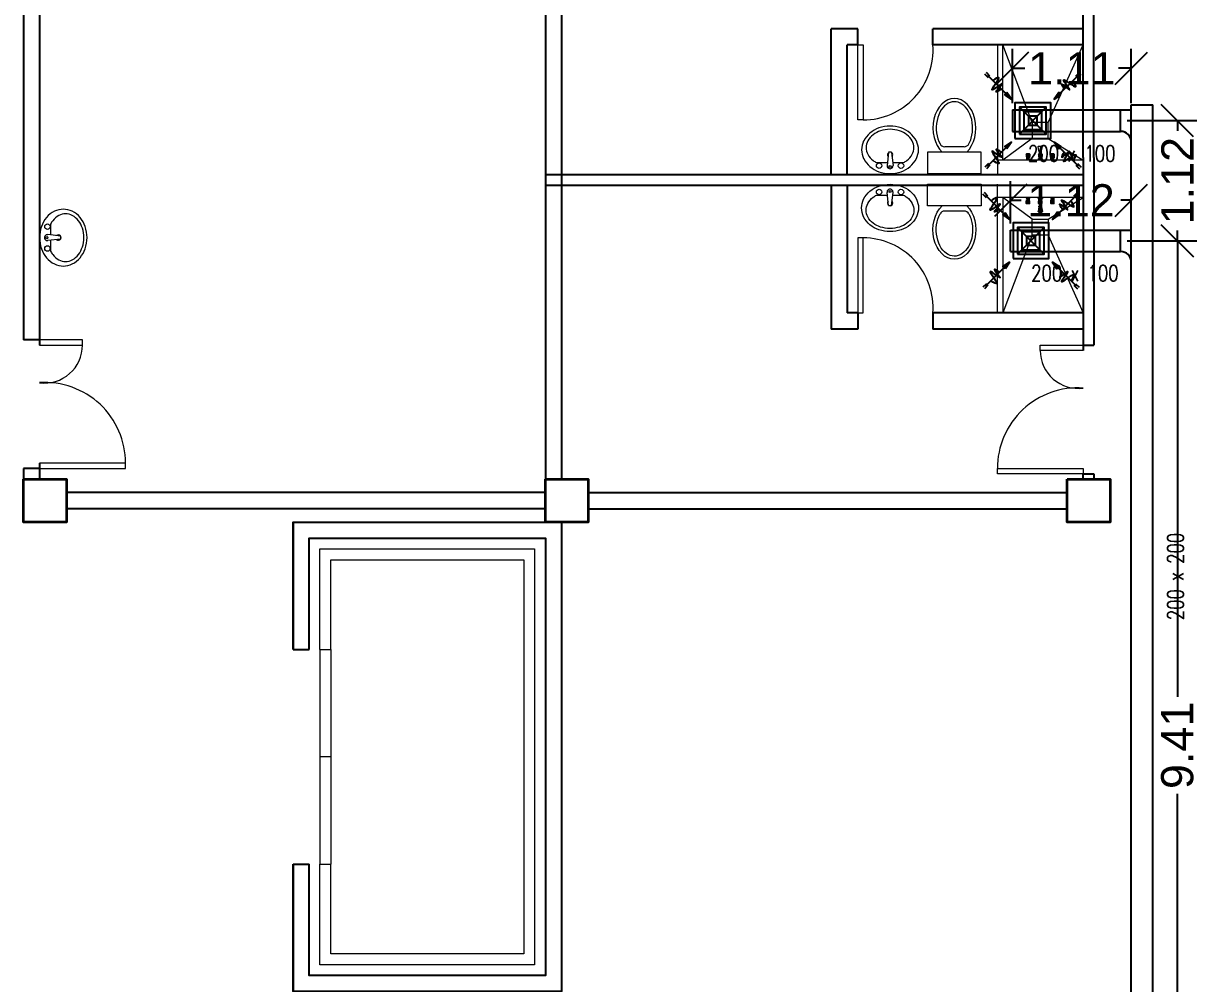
# Model space of a CAD drawing. Header units: millimetres. Extents: x 3 to 434, y 1 to 233.
# Drawn here: x 380.32 to 391.27, y 115.71 to 124.66 of the extents above; entities that cross this region are included whole.
import ezdxf

# ---------------------------------------------------------------- set-up
doc = ezdxf.new("R2010")
doc.units = ezdxf.units.MM
doc.header["$MEASUREMENT"] = 0
for name, color, linetype in [('AIR', 7, 'Continuous'), ('AIR-00', 8, 'Continuous'), ('AIR-03', 30, 'Continuous'), ('dimen', 7, 'Continuous'), ('ducting label', 7, 'Continuous'), ('exhaust', 1, 'Continuous')]:
    doc.layers.add(name, color=color, linetype=linetype)
doc.styles.add('Arch-Dim', font='simplex.shx', dxfattribs={"width": 0.75})
doc.styles.get("Standard").update_dxf_attribs({"font": 'arial.ttf'})
doc.dimstyles.new('Copy of dimension', dxfattribs={"dimtxt": 0.3, "dimasz": 0.3, "dimexe": 0.18, "dimexo": 0.0625, "dimgap": 0.09, "dimtad": 0, "dimzin": 0, "dimdsep": 46, "dimtxsty": 'Standard', "dimblk": 'OBLIQUE', "dimcen": 0.09, "dimclrd": 256, "dimclre": 256, "dimclrt": 256, "dimadec": 0, "dimazin": 0, "dimtfac": 1, "dimtofl": 0, "dimtmove": 0, "dimatfit": 3, "dimldrblk": 'OBLIQUE', "dimfxl": 1, "dimtolj": 1, "dimtzin": 0, "dimarcsym": 0})

# ---------------------------------------------------------------- blocks, each defined once
blk = doc.blocks.new('GRILL-C-IN')
at = {"layer": 'AIR-00', "ltscale": 3}
for p, q in [((-0.601, 0.623), (-0.651, 0.674)), ((0.601, 0.623), (0.651, 0.674)), ((-0.623, 0.601), (-0.674, 0.651)), ((-0.637, 0.637), (-0.3, 0.3)), ((0.637, 0.637), (0.3, 0.3)), ((0.623, 0.601), (0.674, 0.651)), ((-0.637, -0.637), (-0.3, -0.3)), ((0.637, -0.637), (0.3, -0.3)), ((-0.623, -0.601), (-0.674, -0.651)), ((-0.601, -0.623), (-0.651, -0.674)), ((0.601, -0.623), (0.651, -0.674)), ((0.623, -0.601), (0.674, -0.651))]:
    blk.add_line(p, q, dxfattribs=at)
at = {"layer": 'AIR-00', "color": 50}
for p, q in [((-0.188, 0.187), (0.187, -0.188)), ((0.187, 0.187), (-0.188, -0.188))]:
    blk.add_line(p, q, dxfattribs=at)
at = {"layer": 'AIR-00', "ltscale": 3}
for points in [[(-0.362, 0.393), (-0.393, 0.362), (-0.3, 0.3)], [(0.393, 0.362), (0.362, 0.393), (0.3, 0.3)], [(-0.362, -0.393), (-0.393, -0.362), (-0.3, -0.3)], [(0.393, -0.362), (0.362, -0.393), (0.3, -0.3)]]:
    blk.add_lwpolyline(points, close=True, dxfattribs=at)
at = {"layer": 'AIR-00', "color": 50}
for points in [[(-0.188, -0.188), (0.187, -0.188), (0.187, 0.187), (-0.188, 0.187)], [(-0.125, -0.125), (0.125, -0.125), (0.125, 0.125), (-0.125, 0.125)], [(-0.062, -0.062), (0.062, -0.062), (0.062, 0.062), (-0.062, 0.062)]]:
    blk.add_lwpolyline(points, close=True, dxfattribs=at)
at = {"layer": 'AIR-00', "ltscale": 3}
for points in [[(-0.441, 0.441), (-0.512, 0.404), (-0.432, 0.514), (-0.568, 0.43), (-0.477, 0.6), (-0.561, 0.561)], [(0.441, 0.441), (0.404, 0.512), (0.514, 0.432), (0.43, 0.568), (0.6, 0.477), (0.561, 0.561)], [(-0.441, -0.441), (-0.512, -0.404), (-0.432, -0.514), (-0.568, -0.43), (-0.477, -0.6), (-0.561, -0.561)], [(0.441, -0.441), (0.404, -0.512), (0.514, -0.432), (0.43, -0.568), (0.6, -0.477), (0.561, -0.561)]]:
    blk.add_spline(points, degree=3, dxfattribs=at)
for points in [[(-0.3, 0.3), (-0.362, 0.393), (-0.393, 0.362)], [(0.3, 0.3), (0.393, 0.362), (0.362, 0.393)], [(-0.3, -0.3), (-0.362, -0.393), (-0.393, -0.362)], [(0.3, -0.3), (0.393, -0.362), (0.362, -0.393)]]:
    blk.add_solid(points, dxfattribs=at)
at = {"layer": 'AIR-03', "color": 6}
blk.add_lwpolyline([(-0.25, -0.25), (0.25, -0.25), (0.25, 0.25), (-0.25, 0.25)], close=True, dxfattribs=at)
blk = doc.blocks.new('_Oblique')
at = {"color": 0, "linetype": 'ByBlock', "lineweight": -2}
blk.add_line((-0.5, -0.5), (0.5, 0.5), dxfattribs=at)
blk = doc.blocks.new('*D145')
at = {"layer": 'Defpoints', "color": 0, "transparency": 16777216}
for p in [(390.541, 122.637), (391.071, 122.637), (390.541, 113.232)]:
    blk.add_point(p, dxfattribs=at)
at = {"layer": 'dimen', "lineweight": -2, "transparency": 16777216}
for p, q in [((390.603, 122.637), (391.251, 122.637)), ((391.071, 122.637), (391.071, 118.385)), ((391.071, 113.232), (391.071, 117.483)), ((390.603, 113.232), (391.251, 113.232))]:
    blk.add_line(p, q, dxfattribs=at)
at = {"layer": 'dimen', "lineweight": -2, "transparency": 16777216, "xscale": 0.3, "yscale": 0.3, "zscale": 0.3}
for p, rotation in [((391.071, 122.637), 90), ((391.071, 113.232), 270)]:
    blk.add_blockref('_Oblique', p, dxfattribs=dict(at, rotation=rotation))
at = {"layer": 'dimen', "transparency": 16777216, "insert": (391.071, 117.934), "char_height": 0.3, "attachment_point": 5, "rotation": 90}
blk.add_mtext('\\A1;9.41', dxfattribs=at)
blk = doc.blocks.new('*D146')
at = {"layer": 'Defpoints', "color": 0, "transparency": 16777216}
for p in [(390.541, 123.757), (391.071, 123.757), (390.541, 122.637)]:
    blk.add_point(p, dxfattribs=at)
at = {"layer": 'dimen', "lineweight": -2, "transparency": 16777216}
for p, q in [((390.603, 123.757), (391.251, 123.757)), ((391.071, 123.757), (391.071, 123.661)), ((390.603, 122.637), (391.251, 122.637)), ((391.071, 122.637), (391.071, 122.733))]:
    blk.add_line(p, q, dxfattribs=at)
at = {"layer": 'dimen', "lineweight": -2, "transparency": 16777216, "xscale": 0.3, "yscale": 0.3, "zscale": 0.3}
for p, rotation in [((391.071, 123.757), 90), ((391.071, 122.637), 270)]:
    blk.add_blockref('_Oblique', p, dxfattribs=dict(at, rotation=rotation))
at = {"layer": 'dimen', "transparency": 16777216, "insert": (391.071, 123.197), "char_height": 0.3, "attachment_point": 5, "rotation": 90}
blk.add_mtext('\\A1;1.12', dxfattribs=at)
blk = doc.blocks.new('*D147')
at = {"layer": 'Defpoints', "color": 0, "transparency": 16777216}
for p in [(389.533, 124.245), (389.533, 123.857), (390.641, 123.857)]:
    blk.add_point(p, dxfattribs=at)
at = {"layer": 'dimen', "lineweight": -2, "transparency": 16777216}
for p, q in [((389.533, 123.92), (389.533, 124.425)), ((390.641, 123.92), (390.641, 124.425)), ((389.533, 124.245), (389.65, 124.245)), ((390.641, 124.245), (390.523, 124.245))]:
    blk.add_line(p, q, dxfattribs=at)
at = {"layer": 'dimen', "lineweight": -2, "transparency": 16777216, "xscale": 0.3, "yscale": 0.3, "zscale": 0.3, "rotation": 180}
blk.add_blockref('_Oblique', (389.533, 124.245), dxfattribs=at)
at = {"layer": 'dimen', "lineweight": -2, "transparency": 16777216, "xscale": 0.3, "yscale": 0.3, "zscale": 0.3}
blk.add_blockref('_Oblique', (390.641, 124.245), dxfattribs=at)
at = {"layer": 'dimen', "transparency": 16777216, "insert": (390.087, 124.245), "char_height": 0.3, "attachment_point": 5}
blk.add_mtext('\\A1;1.11', dxfattribs=at)
blk = doc.blocks.new('*D148')
at = {"layer": 'Defpoints', "color": 0, "transparency": 16777216}
for p in [(390.641, 123.014), (389.517, 122.737), (390.641, 122.737)]:
    blk.add_point(p, dxfattribs=at)
at = {"layer": 'dimen', "lineweight": -2, "transparency": 16777216}
for p, q in [((389.517, 122.799), (389.517, 123.194)), ((390.641, 122.799), (390.641, 123.194)), ((389.517, 123.014), (389.615, 123.014)), ((390.641, 123.014), (390.543, 123.014))]:
    blk.add_line(p, q, dxfattribs=at)
at = {"layer": 'dimen', "lineweight": -2, "transparency": 16777216, "xscale": 0.3, "yscale": 0.3, "zscale": 0.3, "rotation": 180}
blk.add_blockref('_Oblique', (389.517, 123.014), dxfattribs=at)
at = {"layer": 'dimen', "lineweight": -2, "transparency": 16777216, "xscale": 0.3, "yscale": 0.3, "zscale": 0.3}
blk.add_blockref('_Oblique', (390.641, 123.014), dxfattribs=at)
at = {"layer": 'dimen', "transparency": 16777216, "insert": (390.079, 123.014), "char_height": 0.3, "attachment_point": 5}
blk.add_mtext('\\A1;1.12', dxfattribs=at)

msp = doc.modelspace()

# ---------------------------------------------------------------- linework, layer by layer
at = {"color": 8, "lineweight": 25}
for p, q in [((380.318, 125.991), (380.318, 121.714)), ((380.468, 125.991), (380.468, 121.664)), ((385.181, 125.991), (385.181, 120.414)), ((385.331, 125.991), (385.331, 120.414)), ((390.193, 123.252), (385.181, 123.252)), ((390.193, 123.152), (385.181, 123.152)), ((380.468, 121.714), (380.318, 121.714)), ((380.468, 120.564), (380.468, 120.414)), ((380.318, 120.514), (380.318, 120.414)), ((380.468, 120.514), (380.318, 120.514)), ((385.181, 120.289), (380.718, 120.289)), ((385.581, 120.289), (390.043, 120.289)), ((385.181, 120.139), (380.718, 120.139)), ((385.581, 120.139), (390.043, 120.139)), ((382.831, 120.014), (382.831, 118.826)), ((385.331, 120.014), (385.331, 115.639)), ((382.831, 118.826), (382.981, 118.826)), ((382.831, 116.826), (382.831, 115.639)), ((382.831, 116.826), (382.981, 116.826))]:
    msp.add_line(p, q, dxfattribs=at)
at = {"color": 8, "linetype": 'ByBlock', "lineweight": 25}
for p, q in [((390.193, 123.414), (390.193, 124.814)), ((390.293, 123.414), (390.293, 124.764)), ((390.193, 123.414), (390.193, 121.614)), ((390.293, 123.414), (390.293, 121.664)), ((390.293, 123.014), (390.293, 121.664)), ((390.193, 121.664), (390.293, 121.664)), ((390.193, 120.414), (390.193, 120.464)), ((390.193, 120.464), (390.293, 120.464)), ((390.293, 120.464), (390.293, 120.414))]:
    msp.add_line(p, q, dxfattribs=at)
at = {"color": 8, "linetype": 'ByBlock', "lineweight": 25, "ltscale": 0.3}
for p, q in [((388.093, 124.614), (387.843, 124.614)), ((387.843, 123.252), (387.843, 124.614)), ((388.093, 124.464), (388.093, 124.614)), ((390.193, 124.614), (388.793, 124.614)), ((388.793, 124.464), (388.793, 124.614)), ((388.093, 124.464), (387.993, 124.464)), ((387.993, 123.252), (387.993, 124.464)), ((390.193, 124.464), (388.793, 124.464)), ((387.843, 123.152), (387.843, 121.814)), ((387.993, 123.152), (387.993, 121.964)), ((388.093, 121.964), (387.993, 121.964)), ((388.093, 121.964), (388.093, 121.814)), ((390.193, 121.964), (388.793, 121.964)), ((388.793, 121.964), (388.793, 121.814)), ((388.093, 121.814), (387.843, 121.814)), ((390.193, 121.814), (388.793, 121.814))]:
    msp.add_line(p, q, dxfattribs=at)
at = {"color": 8, "linetype": 'ByBlock', "lineweight": 9, "ltscale": 0.3}
for p, q in [((389.718, 123.739), (389.443, 124.464)), ((389.868, 123.739), (390.193, 124.464)), ((389.718, 123.589), (389.443, 123.389)), ((389.868, 123.589), (390.193, 123.389)), ((389.718, 122.839), (389.443, 123.039)), ((389.868, 122.839), (390.193, 123.039)), ((389.718, 122.689), (389.443, 121.964)), ((389.868, 122.689), (390.193, 121.964))]:
    msp.add_line(p, q, dxfattribs=at)
at = {"color": 8, "lineweight": 9}
for p, q in [((389.084, 123.514), (388.903, 123.514)), ((389.781, 123.474), (389.772, 123.516)), ((389.774, 123.52), (389.812, 123.52)), ((389.805, 123.474), (389.814, 123.516)), ((388.379, 123.461), (388.365, 123.34)), ((388.408, 123.461), (388.421, 123.34)), ((388.743, 123.464), (388.743, 123.264)), ((389.243, 123.464), (388.743, 123.464)), ((389.243, 123.264), (389.243, 123.464)), ((389.666, 123.446), (389.663, 123.444)), ((389.663, 123.444), (389.663, 123.422)), ((389.696, 123.444), (389.663, 123.444)), ((389.663, 123.422), (389.665, 123.418)), ((389.665, 123.416), (389.665, 123.41)), ((389.693, 123.41), (389.665, 123.41)), ((389.665, 123.41), (389.666, 123.408)), ((389.666, 123.447), (389.666, 123.446)), ((389.693, 123.447), (389.666, 123.447)), ((389.693, 123.446), (389.666, 123.446)), ((389.666, 123.435), (389.666, 123.423)), ((389.666, 123.422), (389.674, 123.422)), ((389.693, 123.408), (389.666, 123.408)), ((389.668, 123.396), (389.668, 123.408)), ((389.673, 123.435), (389.673, 123.423)), ((389.693, 123.422), (389.685, 123.422)), ((389.686, 123.435), (389.686, 123.423)), ((389.691, 123.396), (389.691, 123.408)), ((389.693, 123.447), (389.693, 123.446)), ((389.693, 123.446), (389.696, 123.444)), ((389.693, 123.435), (389.693, 123.423)), ((389.693, 123.416), (389.693, 123.41)), ((389.693, 123.41), (389.693, 123.408)), ((389.696, 123.422), (389.694, 123.418)), ((389.696, 123.444), (389.696, 123.422)), ((389.78, 123.446), (389.776, 123.444)), ((389.786, 123.444), (389.776, 123.444)), ((389.776, 123.444), (389.776, 123.422)), ((389.776, 123.422), (389.779, 123.418)), ((389.776, 123.404), (389.81, 123.404)), ((389.776, 123.394), (389.776, 123.404)), ((389.779, 123.416), (389.779, 123.41)), ((389.786, 123.41), (389.779, 123.41)), ((389.779, 123.41), (389.78, 123.408)), ((389.786, 123.447), (389.78, 123.447)), ((389.78, 123.447), (389.78, 123.446)), ((389.786, 123.446), (389.78, 123.446)), ((389.78, 123.435), (389.78, 123.423)), ((389.78, 123.422), (389.786, 123.422)), ((389.786, 123.408), (389.78, 123.408)), ((389.805, 123.474), (389.781, 123.474)), ((389.781, 123.474), (389.781, 123.466)), ((389.805, 123.474), (389.781, 123.474)), ((389.781, 123.466), (389.805, 123.466)), ((389.782, 123.404), (389.782, 123.408)), ((389.786, 123.404), (389.786, 123.466)), ((389.801, 123.404), (389.786, 123.404)), ((389.801, 123.466), (389.801, 123.404)), ((389.806, 123.447), (389.801, 123.447)), ((389.806, 123.446), (389.801, 123.446)), ((389.81, 123.444), (389.801, 123.444)), ((389.806, 123.422), (389.801, 123.422)), ((389.807, 123.41), (389.801, 123.41)), ((389.806, 123.408), (389.801, 123.408)), ((389.804, 123.404), (389.804, 123.408)), ((389.805, 123.466), (389.805, 123.474)), ((389.806, 123.447), (389.806, 123.446)), ((389.806, 123.446), (389.81, 123.444)), ((389.806, 123.435), (389.806, 123.423)), ((389.807, 123.41), (389.806, 123.408)), ((389.807, 123.416), (389.807, 123.41)), ((389.81, 123.422), (389.808, 123.418)), ((389.81, 123.444), (389.81, 123.422)), ((389.81, 123.404), (389.81, 123.394)), ((389.894, 123.446), (389.89, 123.444)), ((389.923, 123.444), (389.89, 123.444)), ((389.89, 123.444), (389.89, 123.422)), ((389.89, 123.422), (389.892, 123.418)), ((389.893, 123.416), (389.893, 123.41)), ((389.893, 123.41), (389.893, 123.408)), ((389.921, 123.41), (389.893, 123.41)), ((389.92, 123.408), (389.893, 123.408)), ((389.92, 123.447), (389.894, 123.447)), ((389.894, 123.447), (389.894, 123.446)), ((389.92, 123.446), (389.894, 123.446)), ((389.894, 123.435), (389.894, 123.423)), ((389.894, 123.422), (389.901, 123.422)), ((389.895, 123.396), (389.895, 123.408)), ((389.901, 123.435), (389.901, 123.423)), ((389.913, 123.435), (389.913, 123.423)), ((389.92, 123.422), (389.913, 123.422)), ((389.918, 123.396), (389.918, 123.408)), ((389.92, 123.447), (389.92, 123.446)), ((389.92, 123.446), (389.923, 123.444)), ((389.92, 123.435), (389.92, 123.423)), ((389.921, 123.41), (389.92, 123.408)), ((389.923, 123.422), (389.921, 123.418)), ((389.921, 123.416), (389.921, 123.41)), ((389.923, 123.444), (389.923, 123.422)), ((389.662, 123.389), (389.666, 123.396)), ((389.662, 123.389), (389.662, 123.389)), ((389.696, 123.389), (389.662, 123.389)), ((389.696, 123.389), (389.662, 123.389)), ((389.693, 123.396), (389.666, 123.396)), ((389.696, 123.389), (389.693, 123.396)), ((389.696, 123.389), (389.696, 123.389)), ((389.764, 123.389), (389.776, 123.394)), ((389.822, 123.389), (389.764, 123.389)), ((389.776, 123.394), (389.81, 123.394)), ((389.81, 123.394), (389.776, 123.394)), ((389.81, 123.394), (389.822, 123.389)), ((389.89, 123.389), (389.893, 123.396)), ((389.924, 123.389), (389.89, 123.389)), ((389.924, 123.389), (389.89, 123.389)), ((389.89, 123.389), (389.89, 123.389)), ((389.92, 123.396), (389.893, 123.396)), ((389.924, 123.389), (389.92, 123.396)), ((389.924, 123.389), (389.924, 123.389)), ((388.743, 123.264), (389.243, 123.264)), ((388.379, 122.966), (388.365, 123.087)), ((388.408, 122.966), (388.421, 123.087)), ((388.743, 122.964), (388.743, 123.164)), ((388.743, 123.164), (389.243, 123.164)), ((389.243, 123.164), (389.243, 122.964)), ((389.243, 122.964), (388.743, 122.964)), ((389.662, 123.038), (389.662, 123.039)), ((389.696, 123.039), (389.662, 123.039)), ((389.662, 123.038), (389.666, 123.031)), ((389.696, 123.038), (389.662, 123.038)), ((389.663, 123.005), (389.665, 123.009)), ((389.663, 122.983), (389.663, 123.005)), ((389.666, 122.981), (389.663, 122.983)), ((389.696, 122.983), (389.663, 122.983)), ((389.665, 123.017), (389.666, 123.019)), ((389.665, 123.011), (389.665, 123.017)), ((389.693, 123.017), (389.665, 123.017)), ((389.693, 123.031), (389.666, 123.031)), ((389.693, 123.019), (389.666, 123.019)), ((389.666, 123.005), (389.674, 123.005)), ((389.666, 122.992), (389.666, 123.004)), ((389.666, 122.98), (389.666, 122.981)), ((389.693, 122.981), (389.666, 122.981)), ((389.693, 122.98), (389.666, 122.98)), ((389.668, 123.031), (389.668, 123.019)), ((389.673, 122.992), (389.673, 123.004)), ((389.693, 123.005), (389.685, 123.005)), ((389.686, 122.992), (389.686, 123.004)), ((389.691, 123.031), (389.691, 123.019)), ((389.696, 123.038), (389.693, 123.031)), ((389.693, 123.017), (389.693, 123.019)), ((389.693, 123.011), (389.693, 123.017)), ((389.693, 122.992), (389.693, 123.004)), ((389.693, 122.981), (389.696, 122.983)), ((389.693, 122.98), (389.693, 122.981)), ((389.696, 123.005), (389.694, 123.009)), ((389.696, 123.038), (389.696, 123.039)), ((389.696, 122.983), (389.696, 123.005)), ((389.764, 123.039), (389.776, 123.033)), ((389.822, 123.039), (389.764, 123.039)), ((389.776, 123.033), (389.81, 123.033)), ((389.81, 123.033), (389.776, 123.033)), ((389.776, 123.033), (389.776, 123.023)), ((389.776, 123.023), (389.81, 123.023)), ((389.776, 123.005), (389.779, 123.009)), ((389.776, 122.983), (389.776, 123.005)), ((389.786, 122.983), (389.776, 122.983)), ((389.78, 122.981), (389.776, 122.983)), ((389.779, 123.017), (389.78, 123.019)), ((389.786, 123.017), (389.779, 123.017)), ((389.779, 123.011), (389.779, 123.017)), ((389.786, 123.019), (389.78, 123.019)), ((389.78, 123.005), (389.786, 123.005)), ((389.78, 122.992), (389.78, 123.004)), ((389.786, 122.981), (389.78, 122.981)), ((389.78, 122.98), (389.78, 122.981)), ((389.786, 122.98), (389.78, 122.98)), ((389.782, 123.023), (389.782, 123.019)), ((389.786, 123.023), (389.786, 122.961)), ((389.801, 123.023), (389.786, 123.023)), ((389.801, 122.961), (389.801, 123.023)), ((389.806, 123.019), (389.801, 123.019)), ((389.807, 123.017), (389.801, 123.017)), ((389.806, 123.005), (389.801, 123.005)), ((389.81, 122.983), (389.801, 122.983)), ((389.806, 122.981), (389.801, 122.981)), ((389.806, 122.98), (389.801, 122.98)), ((389.804, 123.023), (389.804, 123.019)), ((389.807, 123.017), (389.806, 123.019)), ((389.806, 122.992), (389.806, 123.004)), ((389.806, 122.981), (389.81, 122.983)), ((389.806, 122.98), (389.806, 122.981)), ((389.807, 123.011), (389.807, 123.017)), ((389.81, 123.005), (389.808, 123.009)), ((389.81, 123.033), (389.822, 123.039)), ((389.81, 123.023), (389.81, 123.033)), ((389.81, 122.983), (389.81, 123.005)), ((389.924, 123.039), (389.89, 123.039)), ((389.89, 123.038), (389.89, 123.039)), ((389.924, 123.038), (389.89, 123.038)), ((389.89, 123.038), (389.893, 123.031)), ((389.89, 123.005), (389.892, 123.009)), ((389.89, 122.983), (389.89, 123.005)), ((389.923, 122.983), (389.89, 122.983)), ((389.894, 122.981), (389.89, 122.983)), ((389.92, 123.031), (389.893, 123.031)), ((389.893, 123.017), (389.893, 123.019)), ((389.92, 123.019), (389.893, 123.019)), ((389.921, 123.017), (389.893, 123.017)), ((389.893, 123.011), (389.893, 123.017)), ((389.894, 123.005), (389.901, 123.005)), ((389.894, 122.992), (389.894, 123.004)), ((389.92, 122.981), (389.894, 122.981)), ((389.894, 122.98), (389.894, 122.981)), ((389.92, 122.98), (389.894, 122.98)), ((389.895, 123.031), (389.895, 123.019)), ((389.901, 122.992), (389.901, 123.004)), ((389.92, 123.005), (389.913, 123.005)), ((389.913, 122.992), (389.913, 123.004)), ((389.918, 123.031), (389.918, 123.019)), ((389.924, 123.038), (389.92, 123.031)), ((389.921, 123.017), (389.92, 123.019)), ((389.92, 122.992), (389.92, 123.004)), ((389.92, 122.981), (389.923, 122.983)), ((389.92, 122.98), (389.92, 122.981)), ((389.921, 123.011), (389.921, 123.017)), ((389.923, 123.005), (389.921, 123.009)), ((389.923, 122.983), (389.923, 123.005)), ((389.924, 123.038), (389.924, 123.039)), ((389.084, 122.914), (388.903, 122.914)), ((389.781, 122.953), (389.772, 122.911)), ((389.774, 122.907), (389.812, 122.907)), ((389.781, 122.953), (389.781, 122.961)), ((389.781, 122.961), (389.805, 122.961)), ((389.805, 122.953), (389.781, 122.953)), ((389.805, 122.953), (389.781, 122.953)), ((389.805, 122.961), (389.805, 122.953)), ((389.805, 122.953), (389.814, 122.911)), ((380.666, 122.681), (380.544, 122.694)), ((380.666, 122.652), (380.544, 122.639)), ((383.081, 118.826), (383.181, 118.826)), ((383.081, 118.826), (383.081, 116.826)), ((383.181, 118.826), (383.181, 116.826)), ((383.181, 117.826), (383.081, 117.826)), ((383.081, 116.826), (383.181, 116.826))]:
    msp.add_line(p, q, dxfattribs=at)
at = {"color": 8, "linetype": 'ByBlock', "lineweight": 9}
for p, q in [((390.193, 123.389), (389.393, 123.389)), ((390.193, 123.039), (389.393, 123.039)), ((390.293, 122.964), (390.293, 123.014))]:
    msp.add_line(p, q, dxfattribs=at)
at = {"color": 8, "lineweight": 13, "ltscale": 0.03}
for points in [[(388.093, 124.464), (388.143, 124.464), (388.143, 123.764), (388.093, 123.764)], [(388.093, 121.964), (388.143, 121.964), (388.143, 122.664), (388.093, 122.664)], [(380.468, 121.714), (380.468, 121.664), (380.868, 121.664), (380.868, 121.714)], [(390.193, 121.664), (390.193, 121.614), (389.793, 121.614), (389.793, 121.664)], [(390.193, 120.514), (390.193, 120.464), (389.393, 120.464), (389.393, 120.514)]]:
    msp.add_lwpolyline(points, close=True, dxfattribs=at)
at = {"color": 8, "linetype": 'ByBlock', "lineweight": 9, "ltscale": 0.3}
for points in [[(389.443, 123.389), (389.443, 124.464), (389.393, 124.464), (389.393, 123.264), (389.393, 123.264)], [(389.443, 123.039), (389.443, 121.964), (389.393, 121.964), (389.393, 123.164), (389.393, 123.164)]]:
    msp.add_lwpolyline(points, dxfattribs=at)
at = {"color": 8, "linetype": 'ByBlock', "lineweight": 9, "ltscale": 0.03}
for points in [[(389.718, 123.589), (389.868, 123.589), (389.868, 123.739), (389.718, 123.739)], [(389.718, 122.839), (389.868, 122.839), (389.868, 122.689), (389.718, 122.689)]]:
    msp.add_lwpolyline(points, close=True, dxfattribs=at)
at = {"color": 8, "lineweight": 9}
for points in [[(388.616, 123.506, 0.124838), (388.6, 123.568, 0.105788), (388.55, 123.626, 0.086697), (388.481, 123.662, 0.076776), (388.393, 123.676, 0.076776), (388.305, 123.662, 0.086697), (388.236, 123.626, 0.105788), (388.186, 123.568, 0.124838), (388.171, 123.506, 0.124838), (388.186, 123.443, 0.105788), (388.236, 123.385, 0.040067), (388.266, 123.366), (388.369, 123.366, 0.040067)], [(388.417, 123.366), (388.52, 123.366, 0.040067), (388.55, 123.385, 0.105788), (388.6, 123.443, 0.124838), (388.616, 123.506, 0.124838)], [(388.616, 122.922, -0.124838), (388.6, 122.859, -0.105788), (388.55, 122.801, -0.086697), (388.481, 122.765, -0.076776), (388.393, 122.752, -0.076776), (388.305, 122.765, -0.086697), (388.236, 122.801, -0.105788), (388.186, 122.859, -0.124838), (388.171, 122.922, -0.124838), (388.186, 122.984, -0.105788), (388.236, 123.042, -0.040067), (388.266, 123.062), (388.369, 123.062, -0.040067)], [(388.417, 123.062), (388.52, 123.062, -0.040067), (388.55, 123.042, -0.105788), (388.6, 122.984, -0.124838), (388.616, 122.922, -0.124838)], [(380.71, 122.444, 0.124838), (380.773, 122.46, 0.105788), (380.83, 122.509, 0.086697), (380.867, 122.579, 0.076776), (380.88, 122.666, 0.076776), (380.867, 122.754, 0.086697), (380.83, 122.824, 0.105788), (380.773, 122.873, 0.124838), (380.71, 122.889, 0.124838), (380.648, 122.873, 0.105788), (380.59, 122.824, 0.040067), (380.57, 122.793), (380.57, 122.691, 0.040067)], [(380.57, 122.642), (380.57, 122.54, 0.040067), (380.59, 122.509, 0.105788), (380.648, 122.46, 0.124838), (380.71, 122.444, 0.124838)]]:
    msp.add_lwpolyline(points, format="xyb", dxfattribs=at)
for points in [[(388.658, 122.943, -0.11576), (388.639, 122.86, -0.104047), (388.58, 122.786, -0.090875), (388.497, 122.739, -0.083344), (388.393, 122.722, -0.083344), (388.29, 122.739, -0.090875), (388.206, 122.786, -0.104047), (388.147, 122.86, -0.11576), (388.128, 122.943, -0.11576), (388.147, 123.025, -0.104047), (388.206, 123.099, -0.090875), (388.29, 123.146, -0.083344), (388.393, 123.164, -0.083344), (388.497, 123.146, -0.090875), (388.58, 123.099, -0.104047), (388.639, 123.025, -0.11576)], [(380.689, 122.401, 0.11576), (380.772, 122.421, 0.104047), (380.845, 122.479, 0.090875), (380.893, 122.563, 0.083344), (380.91, 122.666, 0.083344), (380.893, 122.77, 0.090875), (380.845, 122.854, 0.104047), (380.772, 122.912, 0.11576), (380.689, 122.931, 0.11576), (380.607, 122.912, 0.104047), (380.533, 122.854, 0.090875), (380.485, 122.77, 0.083344), (380.468, 122.666, 0.083344), (380.485, 122.563, 0.090875), (380.533, 122.479, 0.104047), (380.607, 122.421, 0.11576)]]:
    msp.add_lwpolyline(points, format="xyb", close=True, dxfattribs=at)
at = {"color": 8, "lineweight": 13, "ltscale": 0.03}
msp.add_lwpolyline([(380.468, 120.514), (381.268, 120.514), (381.268, 120.564), (380.468, 120.564)], dxfattribs=at)
at = {"color": 8, "lineweight": 35}
for points in [[(380.318, 120.414), (380.718, 120.414), (380.718, 120.014), (380.318, 120.014)], [(385.181, 120.414), (385.581, 120.414), (385.581, 120.014), (385.181, 120.014)], [(390.043, 120.414), (390.443, 120.414), (390.443, 120.014), (390.043, 120.014)]]:
    msp.add_lwpolyline(points, close=True, dxfattribs=at)
at = {"color": 8, "lineweight": 25}
for points in [[(382.831, 118.826), (382.831, 120.014), (385.331, 120.014), (385.331, 115.639), (382.831, 115.639), (382.831, 116.826)], [(382.981, 118.826), (382.981, 119.864), (385.181, 119.864), (385.181, 115.789), (382.981, 115.789), (382.981, 116.826)]]:
    msp.add_lwpolyline(points, dxfattribs=at)
at = {"color": 8, "lineweight": 9}
for points in [[(383.081, 118.826), (383.081, 119.764), (385.081, 119.764), (385.081, 115.889), (383.081, 115.889), (383.081, 116.826)], [(383.181, 118.826), (383.181, 119.664), (384.981, 119.664), (384.981, 115.989), (383.181, 115.989), (383.181, 116.826)]]:
    msp.add_lwpolyline(points, dxfattribs=at)
for centre, radius in [((388.291, 123.337), 0.0255), ((388.393, 123.33), 0.0095), ((388.495, 123.337), 0.0255), ((388.291, 123.091), 0.0255), ((388.393, 123.097), 0.0095), ((388.495, 123.091), 0.0255), ((380.541, 122.768), 0.0255), ((380.535, 122.666), 0.0095), ((380.541, 122.565), 0.0255)]:
    msp.add_circle(centre, radius, dxfattribs=at)
at = {"color": 8, "lineweight": 13, "ltscale": 0.03}
for centre, radius, start, end in [((388.143, 124.415), 0.652, 270, 4.2422), ((388.143, 122.012), 0.652, 355.7578, 90), ((380.515, 121.664), 0.353, 262.3719, 0), ((390.146, 121.614), 0.353, 180, 277.6281), ((380.517, 120.564), 0.752, 0, 93.6952), ((390.145, 120.514), 0.752, 86.3048, 180)]:
    msp.add_arc(centre, radius, start, end, dxfattribs=at)
at = {"color": 8, "lineweight": 9}
for centre, radius, start, end in [((388.352, 123.465), 0.228, 129.8268, 153.5873), ((388.377, 123.436), 0.267, 109.0569, 129.8268), ((388.393, 123.389), 0.317, 90, 109.0569), ((388.393, 123.389), 0.317, 70.9431, 90), ((388.409, 123.436), 0.267, 50.1732, 70.9431), ((388.434, 123.465), 0.228, 26.4127, 50.1732), ((388.313, 123.485), 0.185, 153.5873, 180), ((388.473, 123.485), 0.185, 360, 26.4127), ((388.903, 123.564), 0.05, 208.0084, 270), ((389.084, 123.564), 0.05, 270, 331.8499), ((388.313, 123.485), 0.185, 180, 206.4127), ((388.352, 123.504), 0.228, 206.4127, 230.1732), ((388.393, 123.438), 0.025, 126.3068, 221.2022), ((388.393, 123.368), 0.0948, 81.2026, 98.7974), ((388.393, 123.438), 0.025, 71.3793, 108.6207), ((388.393, 123.438), 0.025, 318.7978, 53.6932), ((388.434, 123.504), 0.228, 309.8268, 333.5873), ((388.473, 123.485), 0.185, 333.5873, 0), ((388.377, 123.533), 0.267, 230.1732, 250.9431), ((388.393, 123.337), 0.028, 173.7545, 6.2455), ((388.409, 123.533), 0.267, 289.0569, 309.8268), ((388.393, 123.58), 0.317, 250.9431, 270), ((388.393, 123.58), 0.317, 270, 289.0569), ((388.393, 123.091), 0.028, 353.7545, 186.2455), ((388.393, 122.989), 0.025, 138.7978, 233.6932), ((388.393, 123.059), 0.0948, 261.2026, 278.7974), ((388.393, 122.989), 0.025, 251.3793, 288.6207), ((388.393, 122.989), 0.025, 306.3068, 41.2022), ((388.903, 122.864), 0.05, 90, 151.9916), ((389.084, 122.864), 0.05, 28.1501, 90), ((380.541, 122.666), 0.028, 83.7545, 276.2455), ((380.643, 122.666), 0.025, 36.3068, 131.2022), ((380.643, 122.666), 0.025, 228.7978, 323.6932), ((380.572, 122.666), 0.0948, 351.2026, 8.7974), ((380.643, 122.666), 0.025, 341.3793, 18.6207)]:
    msp.add_arc(centre, radius, start, end, dxfattribs=at)
for centre, major_axis, ratio, start_param, end_param in [((388.993, 123.689), (0, -0.275), 0.727273, 0.612555, 5.670631), ((389.776, 123.517), (-0.00268, 0.00268), 1, 6.066508, 7.43657), ((389.654, 123.434), (-0.00896, -0.00896), 1, 2.418785, 3.129871), ((389.651, 123.429), (-0.0118, -0.0118), 1, 1.703115, 1.83534), ((389.662, 123.416), (-0.00268, -0.00268), 1, 2.356082, 2.850023), ((389.663, 123.423), (-0.00268, -0.00268), 1, 1.728443, 2.356082), ((389.684, 123.434), (-0.00738, 0.00738), 1, 6.21008, 6.994878), ((389.677, 123.423), (-0.00268, 0.00268), 1, 0.785286, 1.412925), ((389.684, 123.428), (-0.00887, -0.00887), 1, -0.157871, 0.203142), ((389.679, 123.439), (-0.00268, -0.00268), 1, 3.214474, 4.639283), ((389.679, 123.421), (-0.00268, -0.00268), 1, 0.203142, 1.36743), ((389.675, 123.434), (-0.00738, 0.00738), 1, 4.000472, 4.78527), ((389.675, 123.428), (-0.00887, 0.00887), 1, 2.938226, 3.299239), ((389.682, 123.423), (-0.00268, 0.00268), 1, 3.299239, 3.926878), ((389.705, 123.434), (-0.00896, -0.00896), 1, -1.559299, -0.848214), ((389.696, 123.423), (-0.00268, 0.00268), 1, 0.785286, 1.412925), ((389.708, 123.429), (-0.0118, -0.0118), 1, -0.264769, -0.132543), ((389.697, 123.416), (-0.00268, -0.00268), 1, -1.279452, -0.785511), ((389.767, 123.434), (-0.00896, -0.00896), 1, 2.418785, 3.129871), ((389.765, 123.429), (-0.0118, 0.0118), 1, 3.273911, 3.406137), ((389.776, 123.423), (-0.00268, 0.00268), 1, 3.299239, 3.926878), ((389.775, 123.416), (-0.00268, 0.00268), 1, 3.926878, 4.42082), ((389.819, 123.434), (-0.00896, 0.00896), 1, 0.011497, 0.722582), ((389.81, 123.423), (-0.00268, -0.00268), 1, -0.785511, -0.157871), ((389.821, 123.429), (-0.0118, 0.0118), 1, 1.306028, 1.438253), ((389.811, 123.416), (-0.00268, -0.00268), 1, -1.279452, -0.785511), ((389.881, 123.434), (-0.00896, 0.00896), 1, 3.989582, 4.700667), ((389.878, 123.429), (-0.0118, -0.0118), 1, 1.703115, 1.83534), ((389.889, 123.416), (-0.00268, 0.00268), 1, 3.926878, 4.42082), ((389.89, 123.423), (-0.00268, 0.00268), 1, 3.299239, 3.926878), ((389.911, 123.434), (-0.00738, -0.00738), 1, 4.639283, 5.424081), ((389.904, 123.423), (-0.00268, 0.00268), 1, 0.785286, 1.412925), ((389.912, 123.428), (-0.00887, 0.00887), 1, 1.412925, 1.773938), ((389.907, 123.439), (-0.00268, 0.00268), 1, 4.78527, 6.21008), ((389.907, 123.421), (-0.00268, -0.00268), 1, 0.203142, 1.36743), ((389.902, 123.434), (-0.00738, 0.00738), 1, 4.000472, 4.78527), ((389.902, 123.428), (-0.00887, -0.00887), 1, 1.36743, 1.728443), ((389.909, 123.423), (-0.00268, 0.00268), 1, 3.299239, 3.926878), ((389.932, 123.434), (-0.00896, -0.00896), 1, -1.559299, -0.848214), ((389.924, 123.423), (-0.00268, -0.00268), 1, -0.785511, -0.157871), ((389.935, 123.429), (-0.0118, -0.0118), 1, -0.264769, -0.132543), ((389.925, 123.416), (-0.00268, 0.00268), 1, 0.291344, 0.785286), ((389.81, 122.91), (0.00268, -0.00268), 1, -0.216453, 1.153609)]:
    msp.add_ellipse(centre, major_axis=major_axis, ratio=ratio, start_param=start_param, end_param=end_param, dxfattribs=at)
at = {"color": 8, "lineweight": 9, "extrusion": (-4.99074e-41, 2.88216e-41, -1)}
msp.add_ellipse((389.81, 123.517), major_axis=(-0.00268, -0.00268), ratio=1, start_param=2.92514, end_param=4.295202, dxfattribs=at)
at = {"color": 8, "lineweight": 9, "extrusion": (0, 0, -1)}
msp.add_ellipse((388.993, 122.739), major_axis=(0, 0.275), ratio=0.727273, start_param=0.612555, end_param=5.670631, dxfattribs=at)
at = {"color": 8, "lineweight": 9, "extrusion": (-4.99074e-41, -2.88216e-41, -1)}
for centre, major_axis, start_param, end_param in [((389.654, 122.993), (0.00896, -0.00896), 5.560378, 6.271464), ((389.651, 122.998), (-0.0118, -0.0118), 3.273911, 3.406137), ((389.662, 123.011), (0.00268, -0.00268), 5.497675, 5.991616), ((389.663, 123.004), (0.00268, -0.00268), 4.870036, 5.497675), ((389.677, 123.004), (-0.00268, -0.00268), 0.785286, 1.412925), ((389.684, 122.993), (0.00738, -0.00738), 1.497691, 2.282489), ((389.684, 122.999), (0.00887, -0.00887), 2.983721, 3.344735), ((389.679, 123.006), (-0.00268, -0.00268), 1.773938, 2.938226), ((389.679, 122.988), (-0.00268, -0.00268), -1.497915, -0.073106), ((389.675, 122.999), (0.00887, -0.00887), 4.509022, 4.870036), ((389.675, 122.993), (-0.00738, -0.00738), 4.000472, 4.78527), ((389.682, 123.004), (-0.00268, -0.00268), 3.299239, 3.926878), ((389.697, 123.011), (0.00268, -0.00268), 1.862141, 2.356082), ((389.708, 122.998), (-0.0118, -0.0118), 1.306028, 1.438253), ((389.696, 123.004), (0.00268, -0.00268), 2.356082, 2.983721), ((389.705, 122.993), (-0.00896, -0.00896), 0.011497, 0.722582), ((389.767, 122.993), (-0.00896, -0.00896), 3.989582, 4.700667), ((389.765, 122.998), (0.0118, -0.0118), 4.844707, 4.976933), ((389.775, 123.011), (-0.00268, -0.00268), 3.926878, 4.42082), ((389.776, 123.004), (-0.00268, -0.00268), 3.299239, 3.926878), ((389.81, 123.004), (-0.00268, -0.00268), 0.785286, 1.412925), ((389.819, 122.993), (-0.00896, -0.00896), 0.011497, 0.722582), ((389.811, 123.011), (-0.00268, -0.00268), 0.291344, 0.785286), ((389.821, 122.998), (0.0118, -0.0118), 2.876824, 3.009049), ((389.881, 122.993), (0.00896, -0.00896), 5.560378, 6.271464), ((389.889, 123.011), (0.00268, -0.00268), 5.497675, 5.991616), ((389.878, 122.998), (-0.0118, -0.0118), 3.273911, 3.406137), ((389.89, 123.004), (0.00268, -0.00268), 4.870036, 5.497675), ((389.912, 122.999), (0.00887, -0.00887), 2.983721, 3.344735), ((389.904, 123.004), (-0.00268, -0.00268), 0.785286, 1.412925), ((389.911, 122.993), (0.00738, -0.00738), 1.497691, 2.282489), ((389.907, 122.988), (-0.00268, -0.00268), -1.497915, -0.073106), ((389.907, 123.006), (-0.00268, -0.00268), 1.773938, 2.938226), ((389.902, 122.999), (0.00887, -0.00887), 4.509022, 4.870036), ((389.902, 122.993), (-0.00738, -0.00738), 4.000472, 4.78527), ((389.909, 123.004), (-0.00268, -0.00268), 3.299239, 3.926878), ((389.924, 123.004), (0.00268, -0.00268), 2.356082, 2.983721), ((389.932, 122.993), (-0.00896, -0.00896), 0.011497, 0.722582), ((389.925, 123.011), (0.00268, -0.00268), 1.862141, 2.356082), ((389.935, 122.998), (0.0118, -0.0118), 2.876824, 3.009049), ((389.776, 122.91), (0.00268, -0.00268), 1.354119, 2.724181)]:
    msp.add_ellipse(centre, major_axis=major_axis, ratio=1, start_param=start_param, end_param=end_param, dxfattribs=at)
at = {"color": 8, "lineweight": 9}
for points in [[(389.128, 123.54), (389.137, 123.556), (389.144, 123.574), (389.171, 123.666), (389.166, 123.753), (389.108, 123.884), (389.058, 123.926), (388.96, 123.939), (388.908, 123.913), (388.834, 123.802), (388.816, 123.718), (388.831, 123.605), (388.843, 123.57), (388.859, 123.54)], [(389.128, 122.887), (389.137, 122.871), (389.144, 122.853), (389.171, 122.761), (389.166, 122.674), (389.108, 122.543), (389.058, 122.501), (388.96, 122.488), (388.908, 122.514), (388.834, 122.625), (388.816, 122.709), (388.831, 122.823), (388.843, 122.857), (388.859, 122.887)]]:
    msp.add_open_spline(points, degree=3, knots=[0.937253, 0.937253, 0.937253, 0.937253, 1.185372, 1.185372, 2.113864, 2.113864, 3.042356, 3.042356, 3.970847, 3.970847, 4.899339, 4.899339, 5.346062, 5.346062, 5.346062, 5.346062], dxfattribs=at)
at = {"layer": 'exhaust'}
for p, q in [((389.533, 123.857), (390.641, 123.857)), ((389.533, 123.857), (389.533, 123.657)), ((390.541, 123.657), (390.541, 123.857)), ((390.641, 108.864), (390.641, 123.903)), ((390.641, 123.903), (390.841, 123.903)), ((390.841, 108.764), (390.841, 123.903)), ((389.533, 123.657), (390.541, 123.657)), ((389.517, 122.737), (390.641, 122.737)), ((389.517, 122.537), (389.517, 122.737)), ((390.541, 122.537), (390.541, 122.737)), ((389.517, 122.537), (390.541, 122.537))]:
    msp.add_line(p, q, dxfattribs=at)
for centre in [(390.541, 123.557), (390.541, 122.437)]:
    msp.add_arc(centre, 0.1, 0, 90, dxfattribs=at)

# ---------------------------------------------------------------- block references
at = {"layer": 'AIR', "xscale": 0.6658363358532475, "yscale": 0.6658363358532475, "zscale": 0.6658363358532475}
for p in [(389.724, 123.757), (389.706, 122.637)]:
    msp.add_blockref('GRILL-C-IN', p, dxfattribs=at)

# ---------------------------------------------------------------- texts
at = {"layer": 'ducting label', "color": 3, "linetype": 'Continuous', "lineweight": 25, "char_height": 0.15, "attachment_point": 1, "style": 'Arch-Dim'}
for insert in [(389.679, 123.526), (389.708, 122.41)]:
    msp.add_mtext_dynamic_manual_height_columns('\\A1;{\\C240;\\c2367469;200 x 100}', width=1.19515, gutter_width=1.011, heights=[0], dxfattribs=dict(at, insert=insert))
at = {"layer": 'exhaust', "color": 240, "linetype": 'Continuous', "lineweight": 25, "true_color": 0xed1f24, "insert": (390.978, 119.1), "char_height": 0.15, "attachment_point": 1, "rotation": 90, "style": 'Arch-Dim'}
msp.add_mtext_dynamic_manual_height_columns('\\A1;200 x 200', width=1.19515, gutter_width=1.011, heights=[0], dxfattribs=at)

# ---------------------------------------------------------------- dimensions: what is measured, and where the dimension line sits
at = {"layer": 'dimen'}
for base, p1, p2, picture, middle in [((389.533, 124.245), (390.641, 123.857), (389.533, 123.857), '*D147', (390.087, 124.245)), ((390.641, 123.014), (389.517, 122.737), (390.641, 122.737), '*D148', (390.079, 123.014))]:
    dim = msp.add_linear_dim(base=base, p1=p1, p2=p2, dimstyle='Copy of dimension', dxfattribs=at)
    dim.commit()
    dim.dimension.update_dxf_attribs({"geometry": picture, "text_midpoint": middle})
for base, p1, p2, picture, middle in [((391.071, 123.757), (390.541, 122.637), (390.541, 123.757), '*D146', (391.071, 123.197)), ((391.0707, 122.6367), (390.5406, 113.2316), (390.5406, 122.6367), '*D145', (391.0707, 117.9341))]:
    dim = msp.add_linear_dim(base=base, p1=p1, p2=p2, angle=90, dimstyle='Copy of dimension', dxfattribs=at)
    dim.commit()
    dim.dimension.update_dxf_attribs({"geometry": picture, "text_midpoint": middle})

doc.saveas('drawing.dxf')
